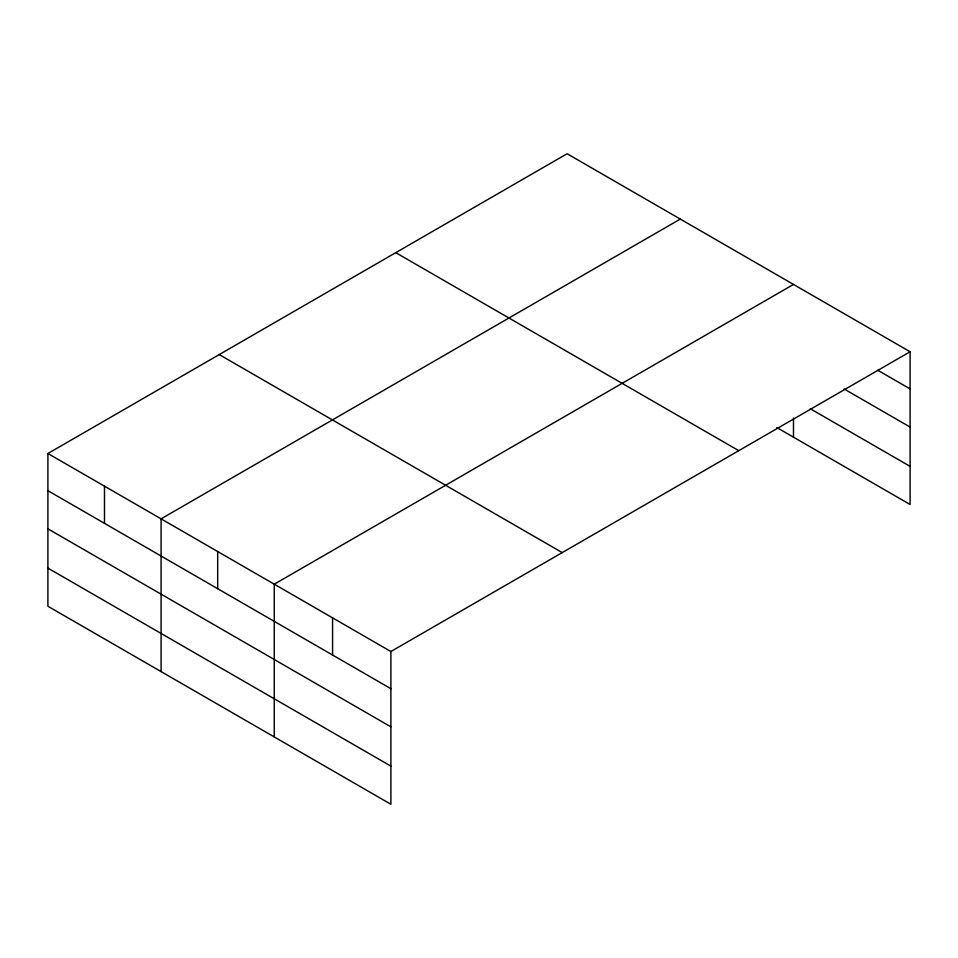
<?xml version="1.0" encoding="UTF-8"?>
<svg xmlns="http://www.w3.org/2000/svg" width="958" height="958" viewBox="0 0 958 958"><rect width="100%" height="100%" fill="white"/><g stroke="black" fill="none" stroke-linecap="round" stroke-linejoin="round"><path stroke-width="1.44" d="M910.1 351.754L567.112 153.735L47.9 453.505L47.9 606.246L390.888 804.265L390.888 651.524L910.1 351.754L910.1 504.495L776.77 427.519M680.3 219.083L161.088 518.841L161.088 671.594M793.487 284.43L274.263 584.188L274.263 736.942M877.708 370.219L910.1 388.924M844.022 388.912L910.1 427.064M810.324 408.755L910.1 466.366M395.774 252.661L738.762 450.679M219.238 354.58L562.226 552.598M47.9 453.505L390.888 651.524M47.9 490.676L390.888 688.694M47.9 528.816L390.888 726.835M47.9 568.106L390.888 766.125M793.487 418.107L793.487 437.171M332.582 617.85L332.582 655.033M217.682 551.521L217.682 588.691M104.494 486.173L104.494 523.343"/></g></svg>
